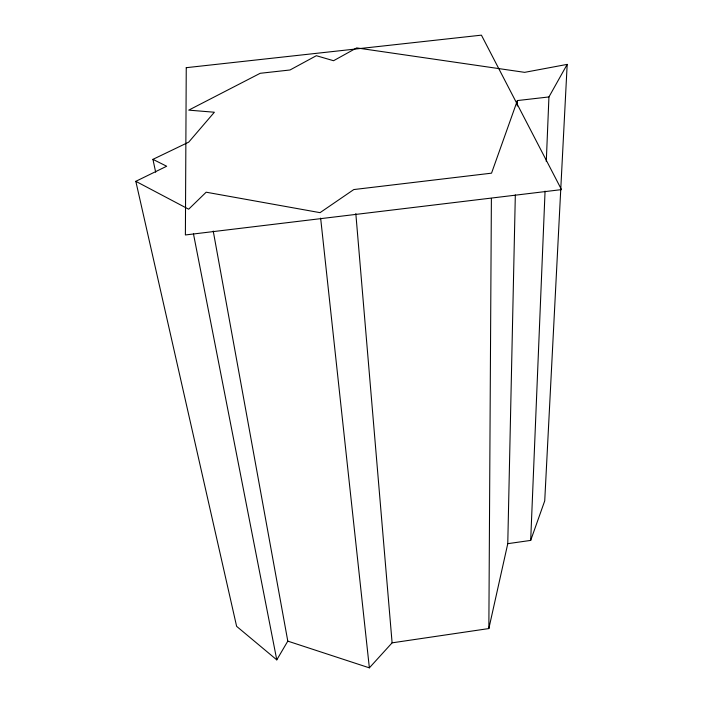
<?xml version="1.0" encoding="UTF-8"?>
<svg xmlns="http://www.w3.org/2000/svg" width="703" height="703" viewBox="0 0 703 703"><rect width="100%" height="100%" fill="white"/><g stroke="black" fill="none" stroke-linecap="round" stroke-linejoin="round"><path stroke-width="1.05" d="M213.229 231.05L287.799 641.127L369.365 667.85L392.107 642.841L488.849 628.561L491.388 198.404M488.849 628.561L507.768 543.674L515.325 194.889M517.25 106.048L517.373 100.564L548.938 96.944L567.18 64.386L524.649 72.347L356.685 47.909L333.565 60.722L316.341 55.704L290.023 69.984L260.198 73.297L188.738 110.134L214.371 112.234L188.712 142.147L152.938 159.353L155.671 172.217M507.768 543.674L530.686 540.405L545.062 191.111M546.284 161.549L548.938 96.944M567.18 64.386L544.728 500.861L530.686 540.405M517.373 100.564L491.538 173.166L353.794 189.555L320.05 212.657L206.164 192.2L188.65 209.204L135.82 181.321L166.673 166.242L152.938 159.353M135.82 181.321L236.621 626.338L276.78 659.871L287.799 641.127M193.483 233.941L276.78 659.871M320.638 218.115L369.365 667.85M355.823 213.58L392.107 642.841M186.251 67.681L185.39 234.96L561.504 189.617L481.423 35.15L186.251 67.681"/></g></svg>
